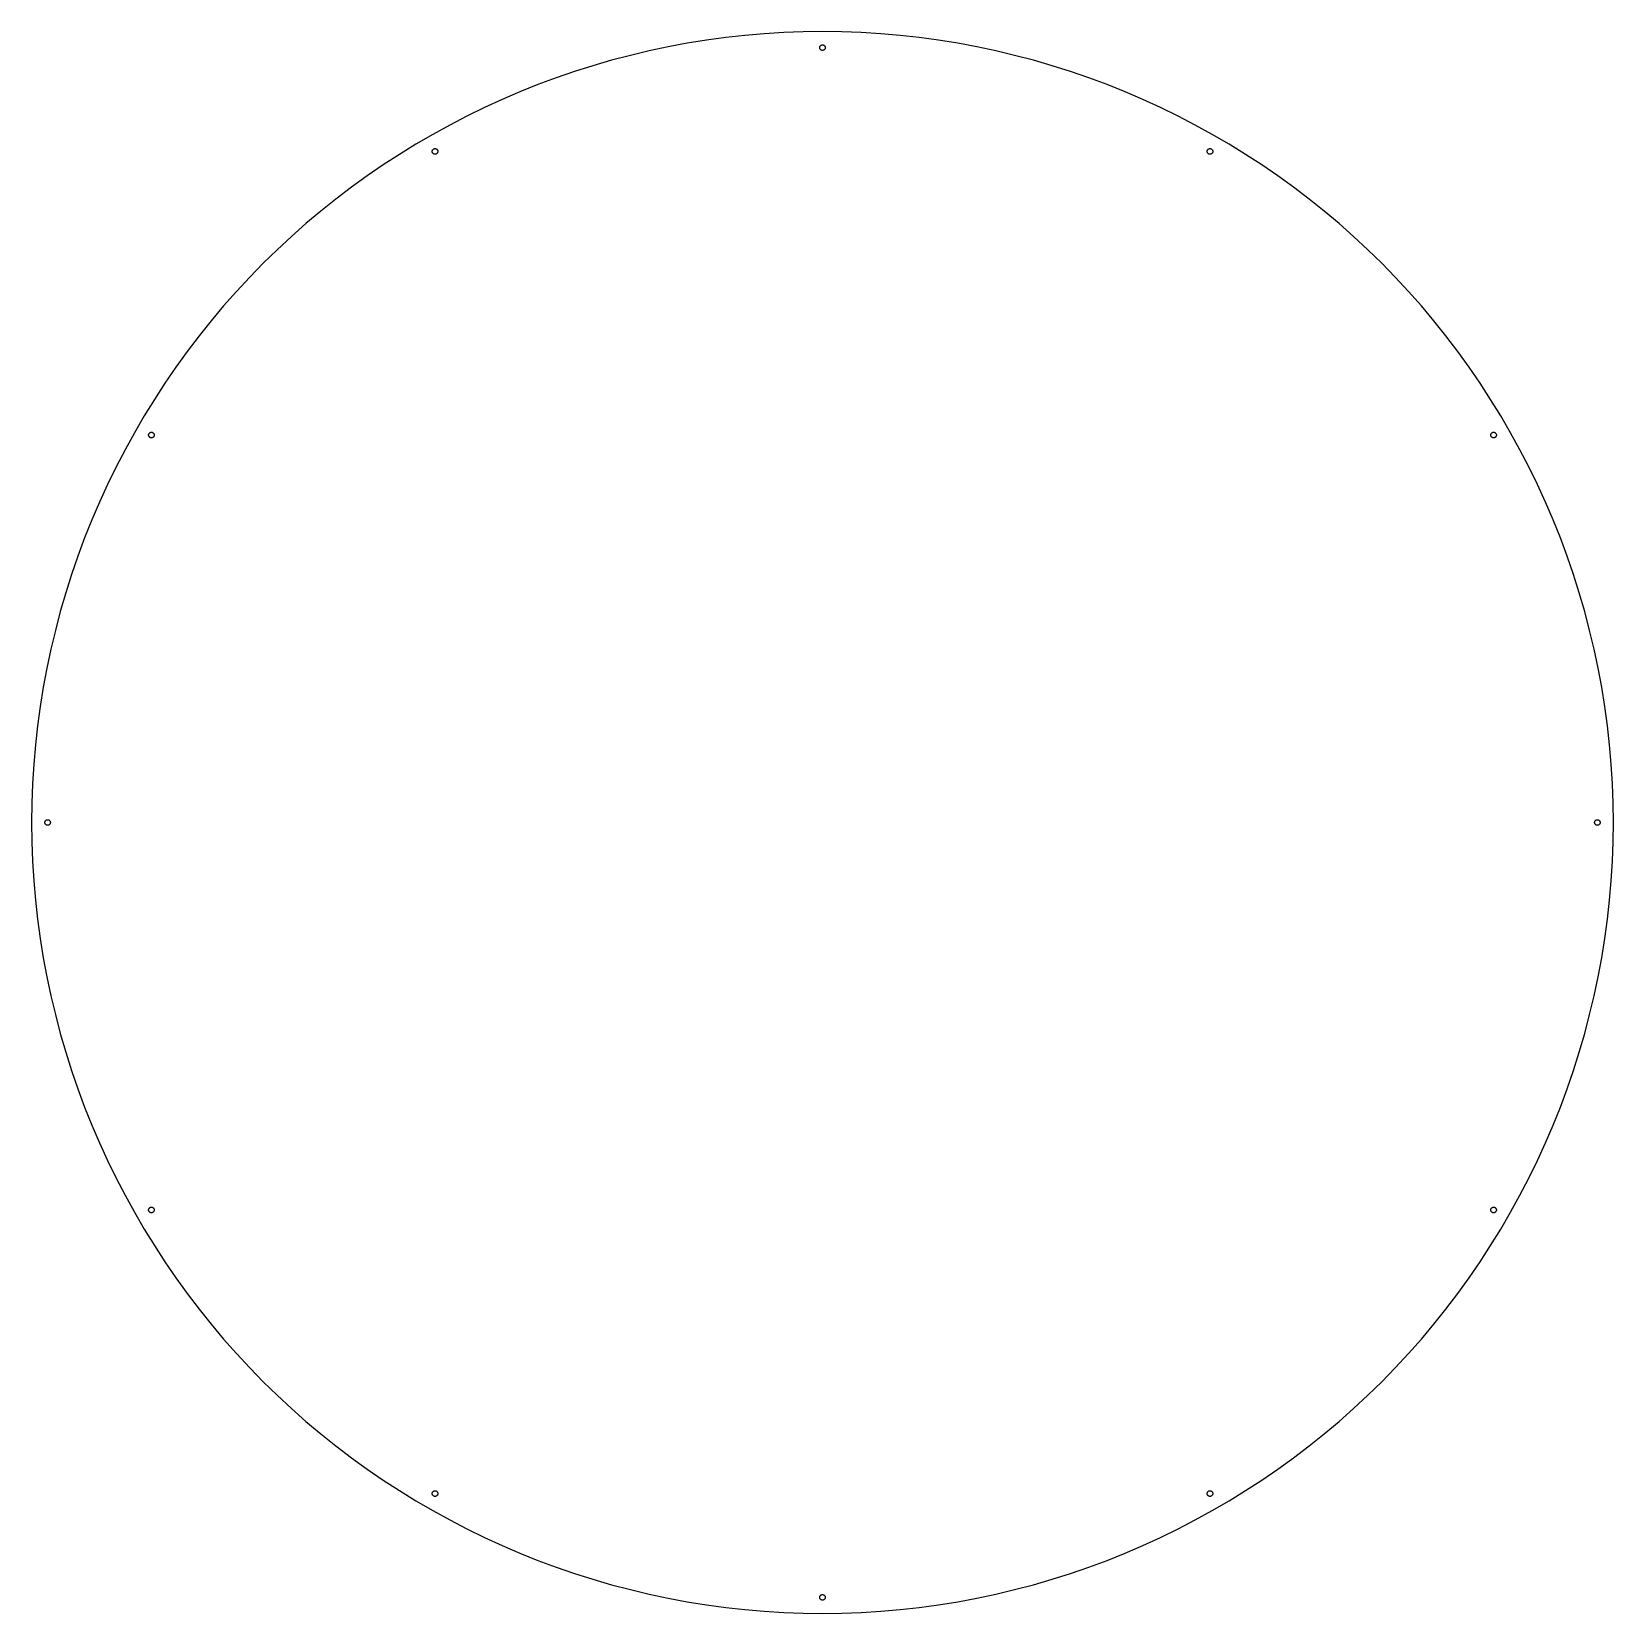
# Model space of a CAD drawing. Header units: metres. Extents: x -198 to 198, y -198 to 198.
import ezdxf

# ---------------------------------------------------------------- set-up
doc = ezdxf.new("R2010")
doc.units = ezdxf.units.M

msp = doc.modelspace()

# ---------------------------------------------------------------- linework, layer by layer
for p, q in [((0, 198), (-4.85916, 197.94)), ((4.85916, 197.94), (0, 198)), ((-38.6279, 194.195), (-43.382, 193.189)), ((-33.8505, 195.085), (-38.6279, 194.195)), ((-29.0526, 195.857), (-33.8505, 195.085)), ((-24.2373, 196.511), (-29.0526, 195.857)), ((-19.4074, 197.047), (-24.2373, 196.511)), ((-14.5658, 197.464), (-19.4074, 197.047)), ((-9.7154, 197.761), (-14.5658, 197.464)), ((-4.85916, 197.94), (-9.7154, 197.761)), ((-0.698618, 194.044), (-0.6876, 194.131)), ((-0.698618, 193.956), (-0.698618, 194.044)), ((-0.6876, 194.131), (-0.665739, 194.216)), ((-0.665739, 194.216), (-0.633378, 194.298)), ((-0.633378, 194.298), (-0.591029, 194.375)), ((-0.591029, 194.375), (-0.539359, 194.446)), ((-0.539359, 194.446), (-0.479182, 194.51)), ((-0.479182, 194.51), (-0.411449, 194.566)), ((-0.411449, 194.566), (-0.337227, 194.613)), ((-0.337227, 194.613), (-0.257687, 194.651)), ((-0.257687, 194.651), (-0.174083, 194.678)), ((-0.174083, 194.678), (-0.087732, 194.694)), ((-0.087732, 194.694), (0, 194.7)), ((0, 194.7), (0.087732, 194.694)), ((0.087732, 194.694), (0.174083, 194.678)), ((0.174083, 194.678), (0.257687, 194.651)), ((0.257687, 194.651), (0.337227, 194.613)), ((0.337227, 194.613), (0.411449, 194.566)), ((0.411449, 194.566), (0.479182, 194.51)), ((0.479182, 194.51), (0.539359, 194.446)), ((0.539359, 194.446), (0.591029, 194.375)), ((0.591029, 194.375), (0.633378, 194.298)), ((0.633378, 194.298), (0.665739, 194.216)), ((0.665739, 194.216), (0.6876, 194.131)), ((0.6876, 194.131), (0.698618, 194.044)), ((0.698618, 194.044), (0.698618, 193.956)), ((9.7154, 197.761), (4.85916, 197.94)), ((14.5658, 197.464), (9.7154, 197.761)), ((19.4074, 197.047), (14.5658, 197.464)), ((24.2373, 196.511), (19.4074, 197.047)), ((29.0526, 195.857), (24.2373, 196.511)), ((33.8505, 195.085), (29.0526, 195.857)), ((38.6279, 194.195), (33.8505, 195.085)), ((43.382, 193.189), (38.6279, 194.195)), ((-52.8091, 190.828), (-57.4764, 189.474)), ((-48.1101, 192.066), (-52.8091, 190.828)), ((-43.382, 193.189), (-48.1101, 192.066)), ((-0.6876, 193.869), (-0.698618, 193.956)), ((-0.665739, 193.784), (-0.6876, 193.869)), ((-0.633378, 193.702), (-0.665739, 193.784)), ((-0.591029, 193.625), (-0.633378, 193.702)), ((-0.539359, 193.554), (-0.591029, 193.625)), ((-0.479182, 193.49), (-0.539359, 193.554)), ((-0.411449, 193.434), (-0.479182, 193.49)), ((-0.337227, 193.387), (-0.411449, 193.434)), ((-0.257687, 193.349), (-0.337227, 193.387)), ((-0.174083, 193.322), (-0.257687, 193.349)), ((-0.087732, 193.306), (-0.174083, 193.322)), ((0, 193.3), (-0.087732, 193.306)), ((0.087732, 193.306), (0, 193.3)), ((0.174083, 193.322), (0.087732, 193.306)), ((0.257687, 193.349), (0.174083, 193.322)), ((0.337227, 193.387), (0.257687, 193.349)), ((0.411449, 193.434), (0.337227, 193.387)), ((0.479182, 193.49), (0.411449, 193.434)), ((0.539359, 193.554), (0.479182, 193.49)), ((0.591029, 193.625), (0.539359, 193.554)), ((0.633378, 193.702), (0.591029, 193.625)), ((0.665739, 193.784), (0.633378, 193.702)), ((0.6876, 193.869), (0.665739, 193.784)), ((0.698618, 193.956), (0.6876, 193.869)), ((48.1101, 192.066), (43.382, 193.189)), ((52.8091, 190.828), (48.1101, 192.066)), ((57.4764, 189.474), (52.8091, 190.828)), ((-66.7042, 186.426), (-71.2592, 184.733)), ((-62.109, 188.007), (-66.7042, 186.426)), ((-57.4764, 189.474), (-62.109, 188.007)), ((62.109, 188.007), (57.4764, 189.474)), ((66.7042, 186.426), (62.109, 188.007)), ((71.2592, 184.733), (66.7042, 186.426)), ((-75.7713, 182.928), (-80.2378, 181.014)), ((-71.2592, 184.733), (-75.7713, 182.928)), ((75.7713, 182.928), (71.2592, 184.733)), ((80.2378, 181.014), (75.7713, 182.928)), ((-84.6559, 178.99), (-89.023, 176.858)), ((-80.2378, 181.014), (-84.6559, 178.99)), ((84.6559, 178.99), (80.2378, 181.014)), ((89.023, 176.858), (84.6559, 178.99)), ((-93.3366, 174.62), (-97.5938, 172.277)), ((-89.023, 176.858), (-93.3366, 174.62)), ((93.3366, 174.62), (89.023, 176.858)), ((97.5938, 172.277), (93.3366, 174.62)), ((-97.5938, 172.277), (-101.792, 169.83)), ((101.792, 169.83), (97.5938, 172.277)), ((-105.93, 167.281), (-110.003, 164.631)), ((-101.792, 169.83), (-105.93, 167.281)), ((-97.6994, 168.038), (-97.6902, 168.126)), ((-97.6975, 167.95), (-97.6994, 168.038)), ((-97.6847, 167.863), (-97.6975, 167.95)), ((-97.6902, 168.126), (-97.6701, 168.211)), ((-97.6611, 167.779), (-97.6847, 167.863)), ((-97.6701, 168.211), (-97.6395, 168.294)), ((-97.627, 167.698), (-97.6611, 167.779)), ((-97.6395, 168.294), (-97.5988, 168.372)), ((-97.583, 167.622), (-97.627, 167.698)), ((-97.5988, 168.372), (-97.5486, 168.444)), ((-97.5299, 167.552), (-97.583, 167.622)), ((-97.5486, 168.444), (-97.4898, 168.509)), ((-97.4684, 167.489), (-97.5299, 167.552)), ((-97.4898, 168.509), (-97.4232, 168.566)), ((-97.3995, 167.434), (-97.4684, 167.489)), ((-97.4232, 168.566), (-97.35, 168.615)), ((-97.3243, 167.389), (-97.3995, 167.434)), ((-97.35, 168.615), (-97.2713, 168.654)), ((-97.244, 167.353), (-97.3243, 167.389)), ((-97.2713, 168.654), (-97.1882, 168.683)), ((-97.1598, 167.327), (-97.244, 167.353)), ((-97.1882, 168.683), (-97.1023, 168.701)), ((-97.0732, 167.313), (-97.1598, 167.327)), ((-97.1023, 168.701), (-97.0147, 168.709)), ((-96.9853, 167.309), (-97.0732, 167.313)), ((-97.0147, 168.709), (-96.9268, 168.705)), ((-96.8977, 167.316), (-96.9853, 167.309)), ((-96.9268, 168.705), (-96.8402, 168.69)), ((-96.8118, 167.335), (-96.8977, 167.316)), ((-96.8402, 168.69), (-96.756, 168.665)), ((-96.7287, 167.364), (-96.8118, 167.335)), ((-96.756, 168.665), (-96.6757, 168.629)), ((-96.65, 167.403), (-96.7287, 167.364)), ((-96.6757, 168.629), (-96.6005, 168.584)), ((-96.5768, 167.451), (-96.65, 167.403)), ((-96.6005, 168.584), (-96.5316, 168.529)), ((-96.5102, 167.509), (-96.5768, 167.451)), ((-96.5316, 168.529), (-96.4701, 168.466)), ((-96.4514, 167.574), (-96.5102, 167.509)), ((-96.4701, 168.466), (-96.417, 168.396)), ((-96.4012, 167.646), (-96.4514, 167.574)), ((-96.417, 168.396), (-96.373, 168.32)), ((-96.3605, 167.724), (-96.4012, 167.646)), ((-96.373, 168.32), (-96.3389, 168.239)), ((-96.3299, 167.807), (-96.3605, 167.724)), ((-96.3389, 168.239), (-96.3153, 168.154)), ((-96.3098, 167.892), (-96.3299, 167.807)), ((-96.3153, 168.154), (-96.3025, 168.068)), ((-96.3006, 167.98), (-96.3098, 167.892)), ((-96.3025, 168.068), (-96.3006, 167.98)), ((96.3006, 167.98), (96.3025, 168.068)), ((96.3098, 167.892), (96.3006, 167.98)), ((96.3025, 168.068), (96.3153, 168.154)), ((96.3299, 167.807), (96.3098, 167.892)), ((96.3153, 168.154), (96.3389, 168.239)), ((96.3605, 167.724), (96.3299, 167.807)), ((96.3389, 168.239), (96.373, 168.32)), ((96.4012, 167.646), (96.3605, 167.724)), ((96.373, 168.32), (96.417, 168.396)), ((96.4514, 167.574), (96.4012, 167.646)), ((96.417, 168.396), (96.4701, 168.466)), ((96.5102, 167.509), (96.4514, 167.574)), ((96.4701, 168.466), (96.5316, 168.529)), ((96.5768, 167.451), (96.5102, 167.509)), ((96.5316, 168.529), (96.6005, 168.584)), ((96.65, 167.403), (96.5768, 167.451)), ((96.6005, 168.584), (96.6757, 168.629)), ((96.7287, 167.364), (96.65, 167.403)), ((96.6757, 168.629), (96.756, 168.665)), ((96.8118, 167.335), (96.7287, 167.364)), ((96.756, 168.665), (96.8402, 168.69)), ((96.8977, 167.316), (96.8118, 167.335)), ((96.8402, 168.69), (96.9268, 168.705)), ((96.9853, 167.309), (96.8977, 167.316)), ((96.9268, 168.705), (97.0147, 168.709)), ((97.0732, 167.313), (96.9853, 167.309)), ((97.0147, 168.709), (97.1023, 168.701)), ((97.1598, 167.327), (97.0732, 167.313)), ((97.1023, 168.701), (97.1882, 168.683)), ((97.244, 167.353), (97.1598, 167.327)), ((97.1882, 168.683), (97.2713, 168.654)), ((97.3243, 167.389), (97.244, 167.353)), ((97.2713, 168.654), (97.35, 168.615)), ((97.3995, 167.434), (97.3243, 167.389)), ((97.35, 168.615), (97.4232, 168.566)), ((97.4684, 167.489), (97.3995, 167.434)), ((97.4232, 168.566), (97.4898, 168.509)), ((97.5299, 167.552), (97.4684, 167.489)), ((97.4898, 168.509), (97.5486, 168.444)), ((97.583, 167.622), (97.5299, 167.552)), ((97.5486, 168.444), (97.5988, 168.372)), ((97.627, 167.698), (97.583, 167.622)), ((97.5988, 168.372), (97.6395, 168.294)), ((97.6611, 167.779), (97.627, 167.698)), ((97.6395, 168.294), (97.6701, 168.211)), ((97.6847, 167.863), (97.6611, 167.779)), ((97.6701, 168.211), (97.6902, 168.126)), ((97.6975, 167.95), (97.6847, 167.863)), ((97.6902, 168.126), (97.6994, 168.038)), ((97.6994, 168.038), (97.6975, 167.95)), ((105.93, 167.281), (101.792, 169.83)), ((110.003, 164.631), (105.93, 167.281)), ((-110.003, 164.631), (-114.01, 161.882)), ((114.01, 161.882), (110.003, 164.631)), ((-117.948, 159.035), (-121.816, 156.093)), ((-114.01, 161.882), (-117.948, 159.035)), ((117.948, 159.035), (114.01, 161.882)), ((121.816, 156.093), (117.948, 159.035)), ((-121.816, 156.093), (-125.61, 153.056)), ((125.61, 153.056), (121.816, 156.093)), ((-125.61, 153.056), (-129.328, 149.927)), ((129.328, 149.927), (125.61, 153.056)), ((-132.969, 146.708), (-136.529, 143.401)), ((-129.328, 149.927), (-132.969, 146.708)), ((132.969, 146.708), (129.328, 149.927)), ((136.529, 143.401), (132.969, 146.708)), ((-136.529, 143.401), (-140.007, 140.007)), ((140.007, 140.007), (136.529, 143.401)), ((-140.007, 140.007), (-143.401, 136.529)), ((143.401, 136.529), (140.007, 140.007)), ((-143.401, 136.529), (-146.708, 132.969)), ((146.708, 132.969), (143.401, 136.529)), ((-146.708, 132.969), (-149.927, 129.328)), ((149.927, 129.328), (146.708, 132.969)), ((-149.927, 129.328), (-153.056, 125.61)), ((153.056, 125.61), (149.927, 129.328)), ((-153.056, 125.61), (-156.093, 121.816)), ((156.093, 121.816), (153.056, 125.61)), ((-156.093, 121.816), (-159.035, 117.948)), ((159.035, 117.948), (156.093, 121.816)), ((-159.035, 117.948), (-161.882, 114.01)), ((161.882, 114.01), (159.035, 117.948)), ((-161.882, 114.01), (-164.631, 110.003)), ((164.631, 110.003), (161.882, 114.01)), ((-164.631, 110.003), (-167.281, 105.93)), ((167.281, 105.93), (164.631, 110.003)), ((-167.281, 105.93), (-169.83, 101.792)), ((169.83, 101.792), (167.281, 105.93)), ((-169.83, 101.792), (-172.277, 97.5938)), ((172.277, 97.5938), (169.83, 101.792)), ((-172.277, 97.5938), (-174.62, 93.3366)), ((-168.709, 97.0147), (-168.701, 97.1023)), ((-168.705, 96.9268), (-168.709, 97.0147)), ((-168.69, 96.8402), (-168.705, 96.9268)), ((-168.701, 97.1023), (-168.683, 97.1882)), ((-168.665, 96.756), (-168.69, 96.8402)), ((-168.683, 97.1882), (-168.654, 97.2713)), ((-168.629, 96.6757), (-168.665, 96.756)), ((-168.654, 97.2713), (-168.615, 97.35)), ((-168.584, 96.6005), (-168.629, 96.6757)), ((-168.615, 97.35), (-168.566, 97.4232)), ((-168.529, 96.5316), (-168.584, 96.6005)), ((-168.566, 97.4232), (-168.509, 97.4898)), ((-168.466, 96.4701), (-168.529, 96.5316)), ((-168.509, 97.4898), (-168.444, 97.5486)), ((-168.396, 96.417), (-168.466, 96.4701)), ((-168.444, 97.5486), (-168.372, 97.5988)), ((-168.32, 96.373), (-168.396, 96.417)), ((-168.372, 97.5988), (-168.294, 97.6395)), ((-168.239, 96.3389), (-168.32, 96.373)), ((-168.294, 97.6395), (-168.211, 97.6701)), ((-168.154, 96.3153), (-168.239, 96.3389)), ((-168.211, 97.6701), (-168.126, 97.6902)), ((-168.068, 96.3025), (-168.154, 96.3153)), ((-168.126, 97.6902), (-168.038, 97.6994)), ((-167.98, 96.3006), (-168.068, 96.3025)), ((-168.038, 97.6994), (-167.95, 97.6975)), ((-167.892, 96.3098), (-167.98, 96.3006)), ((-167.95, 97.6975), (-167.863, 97.6847)), ((-167.807, 96.3299), (-167.892, 96.3098)), ((-167.863, 97.6847), (-167.779, 97.6611)), ((-167.724, 96.3605), (-167.807, 96.3299)), ((-167.779, 97.6611), (-167.698, 97.627)), ((-167.646, 96.4012), (-167.724, 96.3605)), ((-167.698, 97.627), (-167.622, 97.583)), ((-167.574, 96.4514), (-167.646, 96.4012)), ((-167.622, 97.583), (-167.552, 97.5299)), ((-167.509, 96.5102), (-167.574, 96.4514)), ((-167.552, 97.5299), (-167.489, 97.4684)), ((-167.451, 96.5768), (-167.509, 96.5102)), ((-167.489, 97.4684), (-167.434, 97.3995)), ((-167.403, 96.65), (-167.451, 96.5768)), ((-167.434, 97.3995), (-167.389, 97.3243)), ((-167.364, 96.7287), (-167.403, 96.65)), ((-167.389, 97.3243), (-167.353, 97.244)), ((-167.335, 96.8118), (-167.364, 96.7287)), ((-167.353, 97.244), (-167.327, 97.1598)), ((-167.316, 96.8977), (-167.335, 96.8118)), ((-167.327, 97.1598), (-167.313, 97.0732)), ((-167.309, 96.9853), (-167.316, 96.8977)), ((-167.313, 97.0732), (-167.309, 96.9853)), ((167.309, 96.9853), (167.313, 97.0732)), ((167.316, 96.8977), (167.309, 96.9853)), ((167.313, 97.0732), (167.327, 97.1598)), ((167.335, 96.8118), (167.316, 96.8977)), ((167.327, 97.1598), (167.353, 97.244)), ((167.364, 96.7287), (167.335, 96.8118)), ((167.353, 97.244), (167.389, 97.3243)), ((167.403, 96.65), (167.364, 96.7287)), ((167.389, 97.3243), (167.434, 97.3995)), ((167.451, 96.5768), (167.403, 96.65)), ((167.434, 97.3995), (167.489, 97.4684)), ((167.509, 96.5102), (167.451, 96.5768)), ((167.489, 97.4684), (167.552, 97.5299)), ((167.574, 96.4514), (167.509, 96.5102)), ((167.552, 97.5299), (167.622, 97.583)), ((167.646, 96.4012), (167.574, 96.4514)), ((167.622, 97.583), (167.698, 97.627)), ((167.724, 96.3605), (167.646, 96.4012)), ((167.698, 97.627), (167.779, 97.6611)), ((167.807, 96.3299), (167.724, 96.3605)), ((167.779, 97.6611), (167.863, 97.6847)), ((167.892, 96.3098), (167.807, 96.3299)), ((167.863, 97.6847), (167.95, 97.6975)), ((167.98, 96.3006), (167.892, 96.3098)), ((167.95, 97.6975), (168.038, 97.6994)), ((168.068, 96.3025), (167.98, 96.3006)), ((168.038, 97.6994), (168.126, 97.6902)), ((168.154, 96.3153), (168.068, 96.3025)), ((168.126, 97.6902), (168.211, 97.6701)), ((168.239, 96.3389), (168.154, 96.3153)), ((168.211, 97.6701), (168.294, 97.6395)), ((168.32, 96.373), (168.239, 96.3389)), ((168.294, 97.6395), (168.372, 97.5988)), ((168.396, 96.417), (168.32, 96.373)), ((168.372, 97.5988), (168.444, 97.5486)), ((168.466, 96.4701), (168.396, 96.417)), ((168.444, 97.5486), (168.509, 97.4898)), ((168.529, 96.5316), (168.466, 96.4701)), ((168.509, 97.4898), (168.566, 97.4232)), ((168.584, 96.6005), (168.529, 96.5316)), ((168.566, 97.4232), (168.615, 97.35)), ((168.629, 96.6757), (168.584, 96.6005)), ((168.615, 97.35), (168.654, 97.2713)), ((168.665, 96.756), (168.629, 96.6757)), ((168.654, 97.2713), (168.683, 97.1882)), ((168.69, 96.8402), (168.665, 96.756)), ((168.683, 97.1882), (168.701, 97.1023)), ((168.705, 96.9268), (168.69, 96.8402)), ((168.701, 97.1023), (168.709, 97.0147)), ((168.709, 97.0147), (168.705, 96.9268)), ((174.62, 93.3366), (172.277, 97.5938)), ((-174.62, 93.3366), (-176.858, 89.023)), ((176.858, 89.023), (174.62, 93.3366)), ((-176.858, 89.023), (-178.99, 84.6559)), ((178.99, 84.6559), (176.858, 89.023)), ((-178.99, 84.6559), (-181.014, 80.2378)), ((181.014, 80.2378), (178.99, 84.6559)), ((-181.014, 80.2378), (-182.928, 75.7713)), ((182.928, 75.7713), (181.014, 80.2378)), ((-182.928, 75.7713), (-184.733, 71.2592)), ((184.733, 71.2592), (182.928, 75.7713)), ((-184.733, 71.2592), (-186.426, 66.7042)), ((186.426, 66.7042), (184.733, 71.2592)), ((-186.426, 66.7042), (-188.007, 62.109)), ((188.007, 62.109), (186.426, 66.7042)), ((-188.007, 62.109), (-189.474, 57.4764)), ((189.474, 57.4764), (188.007, 62.109)), ((-189.474, 57.4764), (-190.828, 52.8091)), ((190.828, 52.8091), (189.474, 57.4764)), ((-190.828, 52.8091), (-192.066, 48.1101)), ((192.066, 48.1101), (190.828, 52.8091)), ((-192.066, 48.1101), (-193.189, 43.382)), ((193.189, 43.382), (192.066, 48.1101)), ((-193.189, 43.382), (-194.195, 38.6279)), ((194.195, 38.6279), (193.189, 43.382)), ((-194.195, 38.6279), (-195.085, 33.8505)), ((195.085, 33.8505), (194.195, 38.6279)), ((-195.085, 33.8505), (-195.857, 29.0526)), ((195.857, 29.0526), (195.085, 33.8505)), ((-195.857, 29.0526), (-196.511, 24.2373)), ((196.511, 24.2373), (195.857, 29.0526)), ((-196.511, 24.2373), (-197.047, 19.4074)), ((197.047, 19.4074), (196.511, 24.2373)), ((-197.047, 19.4074), (-197.464, 14.5658)), ((197.464, 14.5658), (197.047, 19.4074)), ((-197.464, 14.5658), (-197.761, 9.7154)), ((197.761, 9.7154), (197.464, 14.5658)), ((-197.761, 9.7154), (-197.94, 4.85916)), ((197.94, 4.85916), (197.761, 9.7154)), ((-197.94, 4.85916), (-198, 0)), ((198, 0), (197.94, 4.85916)), ((-198, 0), (-197.94, -4.85916)), ((-194.7, 0), (-194.694, 0.087732)), ((-194.694, -0.087732), (-194.7, 0)), ((-194.694, 0.087732), (-194.678, 0.174083)), ((-194.678, 0.174083), (-194.651, 0.257687)), ((-194.651, 0.257687), (-194.613, 0.337227)), ((-194.613, 0.337227), (-194.566, 0.411449)), ((-194.566, 0.411449), (-194.51, 0.479182)), ((-194.51, 0.479182), (-194.446, 0.539359)), ((-194.446, 0.539359), (-194.375, 0.591029)), ((-194.375, 0.591029), (-194.298, 0.633378)), ((-194.298, 0.633378), (-194.216, 0.665739)), ((-194.216, 0.665739), (-194.131, 0.6876)), ((-194.131, 0.6876), (-194.044, 0.698618)), ((-194.044, 0.698618), (-193.956, 0.698618)), ((-193.956, 0.698618), (-193.869, 0.6876)), ((-193.869, 0.6876), (-193.784, 0.665739)), ((-193.784, 0.665739), (-193.702, 0.633378)), ((-193.702, 0.633378), (-193.625, 0.591029)), ((-193.625, 0.591029), (-193.554, 0.539359)), ((-193.554, 0.539359), (-193.49, 0.479182)), ((-193.49, 0.479182), (-193.434, 0.411449)), ((-193.434, 0.411449), (-193.387, 0.337227)), ((-193.387, 0.337227), (-193.349, 0.257687)), ((-193.349, 0.257687), (-193.322, 0.174083)), ((-193.322, 0.174083), (-193.306, 0.087732)), ((-193.306, 0.087732), (-193.3, 0)), ((-193.3, 0), (-193.306, -0.087732)), ((193.3, 0), (193.306, 0.087732)), ((193.306, -0.087732), (193.3, 0)), ((193.306, 0.087732), (193.322, 0.174083)), ((193.322, 0.174083), (193.349, 0.257687)), ((193.349, 0.257687), (193.387, 0.337227)), ((193.387, 0.337227), (193.434, 0.411449)), ((193.434, 0.411449), (193.49, 0.479182)), ((193.49, 0.479182), (193.554, 0.539359)), ((193.554, 0.539359), (193.625, 0.591029)), ((193.625, 0.591029), (193.702, 0.633378)), ((193.702, 0.633378), (193.784, 0.665739)), ((193.784, 0.665739), (193.869, 0.6876)), ((193.869, 0.6876), (193.956, 0.698618)), ((193.956, 0.698618), (194.044, 0.698618)), ((194.044, 0.698618), (194.131, 0.6876)), ((194.131, 0.6876), (194.216, 0.665739)), ((194.216, 0.665739), (194.298, 0.633378)), ((194.298, 0.633378), (194.375, 0.591029)), ((194.375, 0.591029), (194.446, 0.539359)), ((194.446, 0.539359), (194.51, 0.479182)), ((194.51, 0.479182), (194.566, 0.411449)), ((194.566, 0.411449), (194.613, 0.337227)), ((194.613, 0.337227), (194.651, 0.257687)), ((194.651, 0.257687), (194.678, 0.174083)), ((194.678, 0.174083), (194.694, 0.087732)), ((194.694, 0.087732), (194.7, 0)), ((194.7, 0), (194.694, -0.087732)), ((197.94, -4.85916), (198, 0)), ((-194.678, -0.174083), (-194.694, -0.087732)), ((-194.651, -0.257687), (-194.678, -0.174083)), ((-194.613, -0.337227), (-194.651, -0.257687)), ((-194.566, -0.411449), (-194.613, -0.337227)), ((-194.51, -0.479182), (-194.566, -0.411449)), ((-194.446, -0.539359), (-194.51, -0.479182)), ((-194.375, -0.591029), (-194.446, -0.539359)), ((-194.298, -0.633378), (-194.375, -0.591029)), ((-194.216, -0.665739), (-194.298, -0.633378)), ((-194.131, -0.6876), (-194.216, -0.665739)), ((-194.044, -0.698618), (-194.131, -0.6876)), ((-193.956, -0.698618), (-194.044, -0.698618)), ((-193.869, -0.6876), (-193.956, -0.698618)), ((-193.784, -0.665739), (-193.869, -0.6876)), ((-193.702, -0.633378), (-193.784, -0.665739)), ((-193.625, -0.591029), (-193.702, -0.633378)), ((-193.554, -0.539359), (-193.625, -0.591029)), ((-193.49, -0.479182), (-193.554, -0.539359)), ((-193.434, -0.411449), (-193.49, -0.479182)), ((-193.387, -0.337227), (-193.434, -0.411449)), ((-193.349, -0.257687), (-193.387, -0.337227)), ((-193.322, -0.174083), (-193.349, -0.257687)), ((-193.306, -0.087732), (-193.322, -0.174083)), ((193.322, -0.174083), (193.306, -0.087732)), ((193.349, -0.257687), (193.322, -0.174083)), ((193.387, -0.337227), (193.349, -0.257687)), ((193.434, -0.411449), (193.387, -0.337227)), ((193.49, -0.479182), (193.434, -0.411449)), ((193.554, -0.539359), (193.49, -0.479182)), ((193.625, -0.591029), (193.554, -0.539359)), ((193.702, -0.633378), (193.625, -0.591029)), ((193.784, -0.665739), (193.702, -0.633378)), ((193.869, -0.6876), (193.784, -0.665739)), ((193.956, -0.698618), (193.869, -0.6876)), ((194.044, -0.698618), (193.956, -0.698618)), ((194.131, -0.6876), (194.044, -0.698618)), ((194.216, -0.665739), (194.131, -0.6876)), ((194.298, -0.633378), (194.216, -0.665739)), ((194.375, -0.591029), (194.298, -0.633378)), ((194.446, -0.539359), (194.375, -0.591029)), ((194.51, -0.479182), (194.446, -0.539359)), ((194.566, -0.411449), (194.51, -0.479182)), ((194.613, -0.337227), (194.566, -0.411449)), ((194.651, -0.257687), (194.613, -0.337227)), ((194.678, -0.174083), (194.651, -0.257687)), ((194.694, -0.087732), (194.678, -0.174083)), ((-197.94, -4.85916), (-197.761, -9.7154)), ((197.761, -9.7154), (197.94, -4.85916)), ((-197.761, -9.7154), (-197.464, -14.5658)), ((197.464, -14.5658), (197.761, -9.7154)), ((-197.464, -14.5658), (-197.047, -19.4074)), ((197.047, -19.4074), (197.464, -14.5658)), ((-197.047, -19.4074), (-196.511, -24.2373)), ((196.511, -24.2373), (197.047, -19.4074)), ((-196.511, -24.2373), (-195.857, -29.0526)), ((195.857, -29.0526), (196.511, -24.2373)), ((-195.857, -29.0526), (-195.085, -33.8505)), ((195.085, -33.8505), (195.857, -29.0526)), ((-195.085, -33.8505), (-194.195, -38.6279)), ((194.195, -38.6279), (195.085, -33.8505)), ((-194.195, -38.6279), (-193.189, -43.382)), ((193.189, -43.382), (194.195, -38.6279)), ((-193.189, -43.382), (-192.066, -48.1101)), ((192.066, -48.1101), (193.189, -43.382)), ((-192.066, -48.1101), (-190.828, -52.8091)), ((190.828, -52.8091), (192.066, -48.1101)), ((-190.828, -52.8091), (-189.474, -57.4764)), ((189.474, -57.4764), (190.828, -52.8091)), ((-189.474, -57.4764), (-188.007, -62.109)), ((188.007, -62.109), (189.474, -57.4764)), ((-188.007, -62.109), (-186.426, -66.7042)), ((186.426, -66.7042), (188.007, -62.109)), ((-186.426, -66.7042), (-184.733, -71.2592)), ((184.733, -71.2592), (186.426, -66.7042)), ((-184.733, -71.2592), (-182.928, -75.7713)), ((182.928, -75.7713), (184.733, -71.2592)), ((-182.928, -75.7713), (-181.014, -80.2378)), ((181.014, -80.2378), (182.928, -75.7713)), ((-181.014, -80.2378), (-178.99, -84.6559)), ((178.99, -84.6559), (181.014, -80.2378)), ((-178.99, -84.6559), (-176.858, -89.023)), ((176.858, -89.023), (178.99, -84.6559)), ((-176.858, -89.023), (-174.62, -93.3366)), ((174.62, -93.3366), (176.858, -89.023)), ((-174.62, -93.3366), (-172.277, -97.5938)), ((172.277, -97.5938), (174.62, -93.3366)), ((-172.277, -97.5938), (-169.83, -101.792)), ((-168.709, -97.0147), (-168.705, -96.9268)), ((-168.701, -97.1023), (-168.709, -97.0147)), ((-168.705, -96.9268), (-168.69, -96.8402)), ((-168.683, -97.1882), (-168.701, -97.1023)), ((-168.69, -96.8402), (-168.665, -96.756)), ((-168.654, -97.2713), (-168.683, -97.1882)), ((-168.665, -96.756), (-168.629, -96.6757)), ((-168.615, -97.35), (-168.654, -97.2713)), ((-168.629, -96.6757), (-168.584, -96.6005)), ((-168.566, -97.4232), (-168.615, -97.35)), ((-168.584, -96.6005), (-168.529, -96.5316)), ((-168.509, -97.4898), (-168.566, -97.4232)), ((-168.529, -96.5316), (-168.466, -96.4701)), ((-168.444, -97.5486), (-168.509, -97.4898)), ((-168.466, -96.4701), (-168.396, -96.417)), ((-168.372, -97.5988), (-168.444, -97.5486)), ((-168.396, -96.417), (-168.32, -96.373)), ((-168.294, -97.6395), (-168.372, -97.5988)), ((-168.32, -96.373), (-168.239, -96.3389)), ((-168.211, -97.6701), (-168.294, -97.6395)), ((-168.239, -96.3389), (-168.154, -96.3153)), ((-168.126, -97.6902), (-168.211, -97.6701)), ((-168.154, -96.3153), (-168.068, -96.3025)), ((-168.038, -97.6994), (-168.126, -97.6902)), ((-168.068, -96.3025), (-167.98, -96.3006)), ((-167.95, -97.6975), (-168.038, -97.6994)), ((-167.98, -96.3006), (-167.892, -96.3098)), ((-167.863, -97.6847), (-167.95, -97.6975)), ((-167.892, -96.3098), (-167.807, -96.3299)), ((-167.779, -97.6611), (-167.863, -97.6847)), ((-167.807, -96.3299), (-167.724, -96.3605)), ((-167.698, -97.627), (-167.779, -97.6611)), ((-167.724, -96.3605), (-167.646, -96.4012)), ((-167.622, -97.583), (-167.698, -97.627)), ((-167.646, -96.4012), (-167.574, -96.4514)), ((-167.552, -97.5299), (-167.622, -97.583)), ((-167.574, -96.4514), (-167.509, -96.5102)), ((-167.489, -97.4684), (-167.552, -97.5299)), ((-167.509, -96.5102), (-167.451, -96.5768)), ((-167.434, -97.3995), (-167.489, -97.4684)), ((-167.451, -96.5768), (-167.403, -96.65)), ((-167.389, -97.3243), (-167.434, -97.3995)), ((-167.403, -96.65), (-167.364, -96.7287)), ((-167.353, -97.244), (-167.389, -97.3243)), ((-167.364, -96.7287), (-167.335, -96.8118)), ((-167.327, -97.1598), (-167.353, -97.244)), ((-167.335, -96.8118), (-167.316, -96.8977)), ((-167.313, -97.0732), (-167.327, -97.1598)), ((-167.316, -96.8977), (-167.309, -96.9853)), ((-167.309, -96.9853), (-167.313, -97.0732)), ((167.309, -96.9853), (167.316, -96.8977)), ((167.313, -97.0732), (167.309, -96.9853)), ((167.327, -97.1598), (167.313, -97.0732)), ((167.316, -96.8977), (167.335, -96.8118)), ((167.353, -97.244), (167.327, -97.1598)), ((167.335, -96.8118), (167.364, -96.7287)), ((167.389, -97.3243), (167.353, -97.244)), ((167.364, -96.7287), (167.403, -96.65)), ((167.434, -97.3995), (167.389, -97.3243)), ((167.403, -96.65), (167.451, -96.5768)), ((167.489, -97.4684), (167.434, -97.3995)), ((167.451, -96.5768), (167.509, -96.5102)), ((167.552, -97.5299), (167.489, -97.4684)), ((167.509, -96.5102), (167.574, -96.4514)), ((167.622, -97.583), (167.552, -97.5299)), ((167.574, -96.4514), (167.646, -96.4012)), ((167.698, -97.627), (167.622, -97.583)), ((167.646, -96.4012), (167.724, -96.3605)), ((167.779, -97.6611), (167.698, -97.627)), ((167.724, -96.3605), (167.807, -96.3299)), ((167.863, -97.6847), (167.779, -97.6611)), ((167.807, -96.3299), (167.892, -96.3098)), ((167.95, -97.6975), (167.863, -97.6847)), ((167.892, -96.3098), (167.98, -96.3006)), ((168.038, -97.6994), (167.95, -97.6975)), ((167.98, -96.3006), (168.068, -96.3025)), ((168.126, -97.6902), (168.038, -97.6994)), ((168.068, -96.3025), (168.154, -96.3153)), ((168.211, -97.6701), (168.126, -97.6902)), ((168.154, -96.3153), (168.239, -96.3389)), ((168.294, -97.6395), (168.211, -97.6701)), ((168.239, -96.3389), (168.32, -96.373)), ((168.372, -97.5988), (168.294, -97.6395)), ((168.32, -96.373), (168.396, -96.417)), ((168.444, -97.5486), (168.372, -97.5988)), ((168.396, -96.417), (168.466, -96.4701)), ((168.509, -97.4898), (168.444, -97.5486)), ((168.466, -96.4701), (168.529, -96.5316)), ((168.566, -97.4232), (168.509, -97.4898)), ((168.529, -96.5316), (168.584, -96.6005)), ((168.615, -97.35), (168.566, -97.4232)), ((168.584, -96.6005), (168.629, -96.6757)), ((168.654, -97.2713), (168.615, -97.35)), ((168.629, -96.6757), (168.665, -96.756)), ((168.683, -97.1882), (168.654, -97.2713)), ((168.665, -96.756), (168.69, -96.8402)), ((168.701, -97.1023), (168.683, -97.1882)), ((168.69, -96.8402), (168.705, -96.9268)), ((168.709, -97.0147), (168.701, -97.1023)), ((168.705, -96.9268), (168.709, -97.0147)), ((169.83, -101.792), (172.277, -97.5938)), ((-169.83, -101.792), (-167.281, -105.93)), ((167.281, -105.93), (169.83, -101.792)), ((-167.281, -105.93), (-164.631, -110.003)), ((164.631, -110.003), (167.281, -105.93)), ((-164.631, -110.003), (-161.882, -114.01)), ((161.882, -114.01), (164.631, -110.003)), ((-161.882, -114.01), (-159.035, -117.948)), ((159.035, -117.948), (161.882, -114.01)), ((-159.035, -117.948), (-156.093, -121.816)), ((156.093, -121.816), (159.035, -117.948)), ((-156.093, -121.816), (-153.056, -125.61)), ((153.056, -125.61), (156.093, -121.816)), ((-153.056, -125.61), (-149.927, -129.328)), ((149.927, -129.328), (153.056, -125.61)), ((-149.927, -129.328), (-146.708, -132.969)), ((146.708, -132.969), (149.927, -129.328)), ((-146.708, -132.969), (-143.401, -136.529)), ((143.401, -136.529), (146.708, -132.969)), ((-143.401, -136.529), (-140.007, -140.007)), ((140.007, -140.007), (143.401, -136.529)), ((-140.007, -140.007), (-136.529, -143.401)), ((136.529, -143.401), (140.007, -140.007)), ((-136.529, -143.401), (-132.969, -146.708)), ((132.969, -146.708), (136.529, -143.401)), ((-132.969, -146.708), (-129.328, -149.927)), ((-129.328, -149.927), (-125.61, -153.056)), ((125.61, -153.056), (129.328, -149.927)), ((129.328, -149.927), (132.969, -146.708)), ((-125.61, -153.056), (-121.816, -156.093)), ((121.816, -156.093), (125.61, -153.056)), ((-121.816, -156.093), (-117.948, -159.035)), ((117.948, -159.035), (121.816, -156.093)), ((-117.948, -159.035), (-114.01, -161.882)), ((-114.01, -161.882), (-110.003, -164.631)), ((110.003, -164.631), (114.01, -161.882)), ((114.01, -161.882), (117.948, -159.035)), ((-110.003, -164.631), (-105.93, -167.281)), ((105.93, -167.281), (110.003, -164.631)), ((-105.93, -167.281), (-101.792, -169.83)), ((-101.792, -169.83), (-97.5938, -172.277)), ((-97.6994, -168.038), (-97.6975, -167.95)), ((-97.6902, -168.126), (-97.6994, -168.038)), ((-97.6975, -167.95), (-97.6847, -167.863)), ((-97.6701, -168.211), (-97.6902, -168.126)), ((-97.6847, -167.863), (-97.6611, -167.779)), ((-97.6395, -168.294), (-97.6701, -168.211)), ((-97.6611, -167.779), (-97.627, -167.698)), ((-97.5988, -168.372), (-97.6395, -168.294)), ((-97.627, -167.698), (-97.583, -167.622)), ((-97.5486, -168.444), (-97.5988, -168.372)), ((-97.583, -167.622), (-97.5299, -167.552)), ((-97.4898, -168.509), (-97.5486, -168.444)), ((-97.5299, -167.552), (-97.4684, -167.489)), ((-97.4232, -168.566), (-97.4898, -168.509)), ((-97.4684, -167.489), (-97.3995, -167.434)), ((-97.35, -168.615), (-97.4232, -168.566)), ((-97.3995, -167.434), (-97.3243, -167.389)), ((-97.2713, -168.654), (-97.35, -168.615)), ((-97.3243, -167.389), (-97.244, -167.353)), ((-97.1882, -168.683), (-97.2713, -168.654)), ((-97.244, -167.353), (-97.1598, -167.327)), ((-97.1023, -168.701), (-97.1882, -168.683)), ((-97.1598, -167.327), (-97.0732, -167.313)), ((-97.0147, -168.709), (-97.1023, -168.701)), ((-97.0732, -167.313), (-96.9853, -167.309)), ((-96.9268, -168.705), (-97.0147, -168.709)), ((-96.9853, -167.309), (-96.8977, -167.316)), ((-96.8402, -168.69), (-96.9268, -168.705)), ((-96.8977, -167.316), (-96.8118, -167.335)), ((-96.756, -168.665), (-96.8402, -168.69)), ((-96.8118, -167.335), (-96.7287, -167.364)), ((-96.6757, -168.629), (-96.756, -168.665)), ((-96.7287, -167.364), (-96.65, -167.403)), ((-96.6005, -168.584), (-96.6757, -168.629)), ((-96.65, -167.403), (-96.5768, -167.451)), ((-96.5316, -168.529), (-96.6005, -168.584)), ((-96.5768, -167.451), (-96.5102, -167.509)), ((-96.4701, -168.466), (-96.5316, -168.529)), ((-96.5102, -167.509), (-96.4514, -167.574)), ((-96.417, -168.396), (-96.4701, -168.466)), ((-96.4514, -167.574), (-96.4012, -167.646)), ((-96.373, -168.32), (-96.417, -168.396)), ((-96.4012, -167.646), (-96.3605, -167.724)), ((-96.3389, -168.239), (-96.373, -168.32)), ((-96.3605, -167.724), (-96.3299, -167.807)), ((-96.3153, -168.154), (-96.3389, -168.239)), ((-96.3299, -167.807), (-96.3098, -167.892)), ((-96.3025, -168.068), (-96.3153, -168.154)), ((-96.3098, -167.892), (-96.3006, -167.98)), ((-96.3006, -167.98), (-96.3025, -168.068)), ((96.3006, -167.98), (96.3098, -167.892)), ((96.3025, -168.068), (96.3006, -167.98)), ((96.3153, -168.154), (96.3025, -168.068)), ((96.3098, -167.892), (96.3299, -167.807)), ((96.3389, -168.239), (96.3153, -168.154)), ((96.3299, -167.807), (96.3605, -167.724)), ((96.373, -168.32), (96.3389, -168.239)), ((96.3605, -167.724), (96.4012, -167.646)), ((96.417, -168.396), (96.373, -168.32)), ((96.4012, -167.646), (96.4514, -167.574)), ((96.4701, -168.466), (96.417, -168.396)), ((96.4514, -167.574), (96.5102, -167.509)), ((96.5316, -168.529), (96.4701, -168.466)), ((96.5102, -167.509), (96.5768, -167.451)), ((96.6005, -168.584), (96.5316, -168.529)), ((96.5768, -167.451), (96.65, -167.403)), ((96.6757, -168.629), (96.6005, -168.584)), ((96.65, -167.403), (96.7287, -167.364)), ((96.756, -168.665), (96.6757, -168.629)), ((96.7287, -167.364), (96.8118, -167.335)), ((96.8402, -168.69), (96.756, -168.665)), ((96.8118, -167.335), (96.8977, -167.316)), ((96.9268, -168.705), (96.8402, -168.69)), ((96.8977, -167.316), (96.9853, -167.309)), ((97.0147, -168.709), (96.9268, -168.705)), ((96.9853, -167.309), (97.0732, -167.313)), ((97.1023, -168.701), (97.0147, -168.709)), ((97.0732, -167.313), (97.1598, -167.327)), ((97.1882, -168.683), (97.1023, -168.701)), ((97.1598, -167.327), (97.244, -167.353)), ((97.2713, -168.654), (97.1882, -168.683)), ((97.244, -167.353), (97.3243, -167.389)), ((97.35, -168.615), (97.2713, -168.654)), ((97.3243, -167.389), (97.3995, -167.434)), ((97.4232, -168.566), (97.35, -168.615)), ((97.3995, -167.434), (97.4684, -167.489)), ((97.4898, -168.509), (97.4232, -168.566)), ((97.4684, -167.489), (97.5299, -167.552)), ((97.5486, -168.444), (97.4898, -168.509)), ((97.5299, -167.552), (97.583, -167.622)), ((97.5988, -168.372), (97.5486, -168.444)), ((97.583, -167.622), (97.627, -167.698)), ((97.5938, -172.277), (101.792, -169.83)), ((97.6395, -168.294), (97.5988, -168.372)), ((97.627, -167.698), (97.6611, -167.779)), ((97.6701, -168.211), (97.6395, -168.294)), ((97.6611, -167.779), (97.6847, -167.863)), ((97.6902, -168.126), (97.6701, -168.211)), ((97.6847, -167.863), (97.6975, -167.95)), ((97.6994, -168.038), (97.6902, -168.126)), ((97.6975, -167.95), (97.6994, -168.038)), ((101.792, -169.83), (105.93, -167.281)), ((-97.5938, -172.277), (-93.3366, -174.62)), ((93.3366, -174.62), (97.5938, -172.277)), ((-93.3366, -174.62), (-89.023, -176.858)), ((-89.023, -176.858), (-84.6559, -178.99)), ((84.6559, -178.99), (89.023, -176.858)), ((89.023, -176.858), (93.3366, -174.62)), ((-84.6559, -178.99), (-80.2378, -181.014)), ((-80.2378, -181.014), (-75.7713, -182.928)), ((75.7713, -182.928), (80.2378, -181.014)), ((80.2378, -181.014), (84.6559, -178.99)), ((-75.7713, -182.928), (-71.2592, -184.733)), ((-71.2592, -184.733), (-66.7042, -186.426)), ((66.7042, -186.426), (71.2592, -184.733)), ((71.2592, -184.733), (75.7713, -182.928)), ((-66.7042, -186.426), (-62.109, -188.007)), ((-62.109, -188.007), (-57.4764, -189.474)), ((-57.4764, -189.474), (-52.8091, -190.828)), ((52.8091, -190.828), (57.4764, -189.474)), ((57.4764, -189.474), (62.109, -188.007)), ((62.109, -188.007), (66.7042, -186.426)), ((-52.8091, -190.828), (-48.1101, -192.066)), ((-48.1101, -192.066), (-43.382, -193.189)), ((-43.382, -193.189), (-38.6279, -194.195)), ((-0.698618, -193.956), (-0.6876, -193.869)), ((-0.698618, -194.044), (-0.698618, -193.956)), ((-0.6876, -193.869), (-0.665739, -193.784)), ((-0.665739, -193.784), (-0.633378, -193.702)), ((-0.633378, -193.702), (-0.591029, -193.625)), ((-0.591029, -193.625), (-0.539359, -193.554)), ((-0.539359, -193.554), (-0.479182, -193.49)), ((-0.479182, -193.49), (-0.411449, -193.434)), ((-0.411449, -193.434), (-0.337227, -193.387)), ((-0.337227, -193.387), (-0.257687, -193.349)), ((-0.257687, -193.349), (-0.174083, -193.322)), ((-0.174083, -193.322), (-0.087732, -193.306)), ((-0.087732, -193.306), (0, -193.3)), ((0, -193.3), (0.087732, -193.306)), ((0.087732, -193.306), (0.174083, -193.322)), ((0.174083, -193.322), (0.257687, -193.349)), ((0.257687, -193.349), (0.337227, -193.387)), ((0.337227, -193.387), (0.411449, -193.434)), ((0.411449, -193.434), (0.479182, -193.49)), ((0.479182, -193.49), (0.539359, -193.554)), ((0.539359, -193.554), (0.591029, -193.625)), ((0.591029, -193.625), (0.633378, -193.702)), ((0.633378, -193.702), (0.665739, -193.784)), ((0.665739, -193.784), (0.6876, -193.869)), ((0.6876, -193.869), (0.698618, -193.956)), ((0.698618, -193.956), (0.698618, -194.044)), ((38.6279, -194.195), (43.382, -193.189)), ((43.382, -193.189), (48.1101, -192.066)), ((48.1101, -192.066), (52.8091, -190.828)), ((-38.6279, -194.195), (-33.8505, -195.085)), ((-33.8505, -195.085), (-29.0526, -195.857)), ((-29.0526, -195.857), (-24.2373, -196.511)), ((-24.2373, -196.511), (-19.4074, -197.047)), ((-19.4074, -197.047), (-14.5658, -197.464)), ((-14.5658, -197.464), (-9.7154, -197.761)), ((-9.7154, -197.761), (-4.85916, -197.94)), ((-4.85916, -197.94), (0, -198)), ((-0.6876, -194.131), (-0.698618, -194.044)), ((-0.665739, -194.216), (-0.6876, -194.131)), ((-0.633378, -194.298), (-0.665739, -194.216)), ((-0.591029, -194.375), (-0.633378, -194.298)), ((-0.539359, -194.446), (-0.591029, -194.375)), ((-0.479182, -194.51), (-0.539359, -194.446)), ((-0.411449, -194.566), (-0.479182, -194.51)), ((-0.337227, -194.613), (-0.411449, -194.566)), ((-0.257687, -194.651), (-0.337227, -194.613)), ((-0.174083, -194.678), (-0.257687, -194.651)), ((-0.087732, -194.694), (-0.174083, -194.678)), ((0, -194.7), (-0.087732, -194.694)), ((0.087732, -194.694), (0, -194.7)), ((0, -198), (4.85916, -197.94)), ((0.174083, -194.678), (0.087732, -194.694)), ((0.257687, -194.651), (0.174083, -194.678)), ((0.337227, -194.613), (0.257687, -194.651)), ((0.411449, -194.566), (0.337227, -194.613)), ((0.479182, -194.51), (0.411449, -194.566)), ((0.539359, -194.446), (0.479182, -194.51)), ((0.591029, -194.375), (0.539359, -194.446)), ((0.633378, -194.298), (0.591029, -194.375)), ((0.665739, -194.216), (0.633378, -194.298)), ((0.6876, -194.131), (0.665739, -194.216)), ((0.698618, -194.044), (0.6876, -194.131)), ((4.85916, -197.94), (9.7154, -197.761)), ((9.7154, -197.761), (14.5658, -197.464)), ((14.5658, -197.464), (19.4074, -197.047)), ((19.4074, -197.047), (24.2373, -196.511)), ((24.2373, -196.511), (29.0526, -195.857)), ((29.0526, -195.857), (33.8505, -195.085)), ((33.8505, -195.085), (38.6279, -194.195))]:
    msp.add_line(p, q)

doc.saveas('drawing.dxf')
